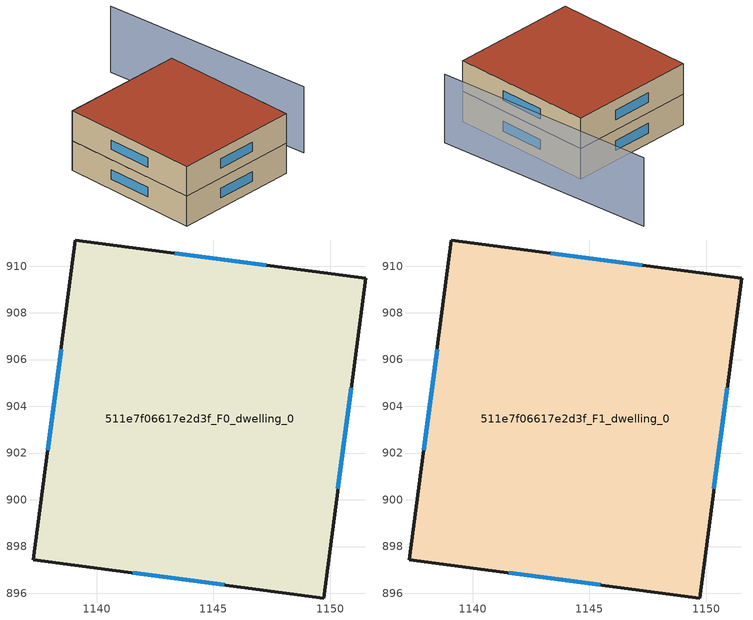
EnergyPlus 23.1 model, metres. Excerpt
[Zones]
511e7f06617e2d3f_F0_dwelling_0
 floor ground (EU_floor_Construction): 1151.51,909.48 1149.71,895.8 1137.29,897.43 1139.09,911.12 z0
 wall outside (EU_wall_Construction): 1137.29,897.43 1149.71,895.8 1151.51,909.48 1139.09,911.12 1137.29,897.43 z0:3
 window (EU_Window_Construction): 1141.54,896.87 1145.46,896.36 / 1138.48,906.43 1137.91,902.12 / 1147.26,910.04 1143.34,910.56 / 1150.33,900.48 1150.89,904.8 z1.03:1.97
511e7f06617e2d3f_F1_dwelling_0
 floor to 511e7f06617e2d3f_F0_dwelling_0 (EU_floor_Construction): 1151.51,909.48 1149.71,895.8 1137.29,897.43 1139.09,911.12 z3
 wall outside (EU_wall_Construction): 1137.29,897.43 1149.71,895.8 1151.51,909.48 1139.09,911.12 1137.29,897.43 z3:6
 window (EU_Window_Construction): 1141.54,896.87 1145.46,896.36 / 1138.48,906.43 1137.91,902.12 / 1147.26,910.04 1143.34,910.56 / 1150.33,900.48 1150.89,904.8 z4.03:4.97
 roof outside (EU_roof_Construction): 1149.71,895.8 1151.51,909.48 1139.09,911.12 1137.29,897.43 z6
shading: 1153.4,896.62 1154.58,918.34 z0:6.7
[Building]
EU S2 Campaign: North Axis=0; Terrain=City; Solar Distribution=FullExterior
[Site:Location]
Cape.Town.Intl.AP: Latitude=-33.965; Longitude=18.602; Time Zone=2; Elevation=46
[SizingPeriod:WeatherFileDays]
AnnualSizingPeriod: Begin Month=1; Begin Day of Month=1; End Month=12; End Day of Month=31; Day of Week for Start Day=Monday; Use Weather File Daylight Saving Period=No; Use Weather File Rain and Snow Indicators=No
[MATERIAL]
EU_InternalMass_Material: Roughness=MediumRough; Thickness=0.1; Conductivity=1; Density=1800; Specific Heat=900; Thermal Absorptance=0.9; Solar Absorptance=0.7; Visible Absorptance=0.7
[MATERIAL:NOMASS] Roughness=MediumRough; Thermal Absorptance=0.9; Solar Absorptance=0.7; Visible Absorptance=0.7
Name | Thermal Resistance
EU_wall_NoMass | 0.493876
EU_roof_NoMass | 0.449382
EU_floor_NoMass | 1.25
[WINDOWMATERIAL:SIMPLEGLAZINGSYSTEM]
EU_Window_SimpleGlazing: UFactor=4.4; Solar Heat Gain Coefficient=0.85; Visible Transmittance=0.85
[CONSTRUCTION]
EU_wall_Construction: EU_wall_NoMass
EU_roof_Construction: EU_roof_NoMass
EU_floor_Construction: EU_floor_NoMass
EU_Window_Construction: EU_Window_SimpleGlazing
EU_InternalMass_Construction: EU_InternalMass_Material
[ZONE] Type=1; Multiplier=1; Ceiling Height=autocalculate; Volume=518.682; Floor Area=autocalculate; Part of Total Floor Area=Yes
511e7f06617e2d3f_F0_dwelling_0; 511e7f06617e2d3f_F1_dwelling_0
[INTERNALMASS] Construction=EU_InternalMass_Construction; Surface Area=172.894
Name | Zone or ZoneList
511e7f06617e2d3f_F0_dwelling_0_EU_InternalMass | 511e7f06617e2d3f_F0_dwelling_0
511e7f06617e2d3f_F1_dwelling_0_EU_InternalMass | 511e7f06617e2d3f_F1_dwelling_0
[OTHEREQUIPMENT] Fuel Type=Electricity; Design Level Calculation Method=Watts/Area; Power per Zone Floor Area=1; Fraction Latent=0; Fraction Radiant=0; Fraction Lost=0; Carbon Dioxide Generation Rate=0; EndUse Subcategory=EU_Step8_InternalGains
Name | Zone or ZoneList or Space or SpaceList | Schedule
EU_Step8_InternalGain_511e7f06617e2d3f_F0_dwelling_0_f000 | 511e7f06617e2d3f_F0_dwelling_0 | EU_Step8_GainSchedule_511e7f06617e2d3f_F0_dwelling_0_f000
EU_Step8_InternalGain_511e7f06617e2d3f_F1_dwelling_0_f000 | 511e7f06617e2d3f_F1_dwelling_0 | EU_Step8_GainSchedule_511e7f06617e2d3f_F1_dwelling_0_f000
[ZONEVENTILATION:DESIGNFLOWRATE] Schedule=EU_AlwaysOn; Design Flow Rate Calculation Method=AirChanges/Hour; Air Changes per Hour=0.64; Ventilation Type=Natural; Fan Pressure Rise=0; Fan Total Efficiency=1; Constant Term Coefficient=1; Temperature Term Coefficient=0; Velocity Term Coefficient=0; Velocity Squared Term Coefficient=0; Minimum Indoor Temperature=-100; Maximum Indoor Temperature=100; Delta Temperature=-100; Minimum Outdoor Temperature=-100; Maximum Outdoor Temperature=100; Maximum Wind Speed=40
Name | Zone or ZoneList or Space or SpaceList
EU_ConstantAir_511e7f06617e2d3f_F0_dwelling_0 | 511e7f06617e2d3f_F0_dwelling_0
EU_ConstantAir_511e7f06617e2d3f_F1_dwelling_0 | 511e7f06617e2d3f_F1_dwelling_0
[HVACTEMPLATE:THERMOSTAT] Constant Heating Setpoint=20; Constant Cooling Setpoint=50
EU_HeatOnly_511e7f06617e2d3f_F0_dwelling_0; EU_HeatOnly_511e7f06617e2d3f_F1_dwelling_0
[HVACTEMPLATE:ZONE:IDEALLOADSAIRSYSTEM] System Availability Schedule=EU_AlwaysOn; Maximum Heating Supply Air Temperature=50; Minimum Cooling Supply Air Temperature=13; Maximum Heating Supply Air Humidity Ratio=0.0156; Minimum Cooling Supply Air Humidity Ratio=0.0077; Heating Limit=NoLimit; Cooling Limit=NoLimit; Heating Availability Schedule=EU_AlwaysOn; Cooling Availability Schedule=EU_CoolingOff; Dehumidification Control Type=ConstantSensibleHeatRatio; Cooling Sensible Heat Ratio=0.7; Dehumidification Setpoint=60; Humidification Control Type=None; Humidification Setpoint=30; Outdoor Air Method=None; Outdoor Air Flow Rate per Person=0.00944; Outdoor Air Flow Rate per Zone Floor Area=0; Outdoor Air Flow Rate per Zone=0; Demand Controlled Ventilation Type=None; Outdoor Air Economizer Type=NoEconomizer; Heat Recovery Type=None; Sensible Heat Recovery Effectiveness=0.7; Latent Heat Recovery Effectiveness=0.65
Name | Template Thermostat
511e7f06617e2d3f_F0_dwelling_0 | EU_HeatOnly_511e7f06617e2d3f_F0_dwelling_0
511e7f06617e2d3f_F1_dwelling_0 | EU_HeatOnly_511e7f06617e2d3f_F1_dwelling_0
[SIZING:ZONE] Zone Cooling Design Supply Air Temperature Input Method=SupplyAirTemperature; Zone Cooling Design Supply Air Temperature=13; Zone Heating Design Supply Air Temperature Input Method=SupplyAirTemperature; Zone Heating Design Supply Air Temperature=50; Zone Cooling Design Supply Air Humidity Ratio=0.008; Zone Heating Design Supply Air Humidity Ratio=0.008; Cooling Design Air Flow Method=DesignDay; Cooling Design Air Flow Rate=0; Cooling Minimum Air Flow per Zone Floor Area=0.000762; Cooling Minimum Air Flow=0; Cooling Minimum Air Flow Fraction=0.2; Heating Design Air Flow Method=DesignDay; Heating Design Air Flow Rate=0; Heating Maximum Air Flow per Zone Floor Area=0.002032; Heating Maximum Air Flow=0.141576; Heating Maximum Air Flow Fraction=0.3; Account for Dedicated Outdoor Air System=No; Dedicated Outdoor Air System Control Strategy=NeutralSupplyAir; Dedicated Outdoor Air Low Setpoint Temperature for Design=autosize; Dedicated Outdoor Air High Setpoint Temperature for Design=autosize; Zone Load Sizing Method=Sensible Load Only No Latent Load; Zone Latent Cooling Design Supply Air Humidity Ratio Input Method=HumidityRatioDifference; Zone Cooling Design Supply Air Humidity Ratio Difference=0.005; Zone Latent Heating Design Supply Air Humidity Ratio Input Method=HumidityRatioDifference; Zone Humidification Design Supply Air Humidity Ratio Difference=0.005
511e7f06617e2d3f_F0_dwelling_0; 511e7f06617e2d3f_F1_dwelling_0
[SCHEDULE:CONSTANT]
Name | Hourly Value
EU_AlwaysOn | 1
EU_CoolingOff | 0
[SCHEDULE:FILE] Column Number=1; Rows to Skip at Top=0; Number of Hours of Data=8760; Column Separator=Comma; Interpolate to Timestep=No; Minutes per Item=60; Adjust Schedule for Daylight Savings=Yes
Name | File
EU_Step8_GainSchedule_511e7f06617e2d3f_F0_dwelling_0_f000 | ../../schedules/511e7f06617e2d3f/511e7f06617e2d3f_F0_dwelling_0_f000_gain.csv
EU_Step8_GainSchedule_511e7f06617e2d3f_F1_dwelling_0_f000 | ../../schedules/511e7f06617e2d3f/511e7f06617e2d3f_F1_dwelling_0_f000_gain.csv
